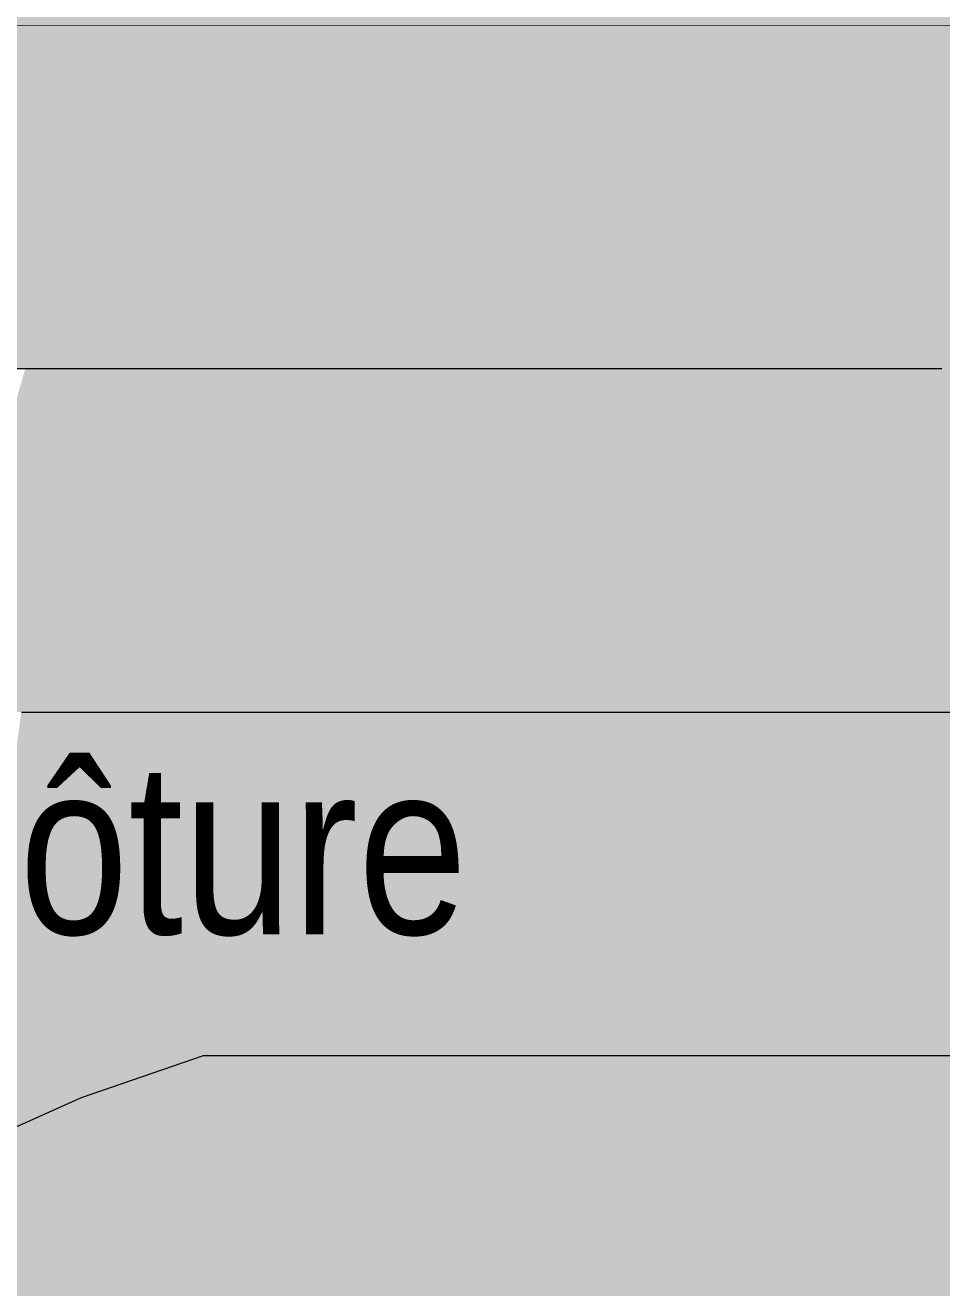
# Model space of a CAD drawing. Header units: centimetres. Extents: x -4381 to 5639, y -3920 to 4826.
# Drawn here: x 164.028 to 165.363, y 7.218 to 9.056 of the extents above; entities that cross this region are included whole.
import ezdxf
from ezdxf.xclip import XClip

# ---------------------------------------------------------------- set-up
doc = ezdxf.new("R2010")
doc.units = ezdxf.units.CM
doc.header["$MEASUREMENT"] = 0
doc.header["$XCLIPFRAME"] = 0
doc.set_wipeout_variables(frame=1)
doc.linetypes.add('Wipeout_Contour', pattern=[100, 0, -100])
for name, color, linetype in [('0- SITE', 7, 'Continuous'), ('Drawing & Figure', 7, 'Continuous'), ('Mur de clôture', 7, 'Continuous'), ('Structural - Bearing', 7, 'Continuous')]:
    doc.layers.add(name, color=color, linetype=linetype)
for name, color, linetype, lineweight in [('0- SITE_Pen_No__1', 7, 'Continuous', 5), ('04-Textes  50 .text_Pen_No__7', 7, 'Continuous', 5), ('0_Pen_No__2', 8, 'Continuous', 5)]:
    doc.layers.add(name, color=color, linetype=linetype, lineweight=lineweight)
for name, color, linetype, lineweight, true_color in [('0- SITE_Pen_No__178', 7, 'Continuous', 5, 0xbda888), ('0- SITE_Pen_No__184', 7, 'Continuous', 5, 0xc5d295), ('Mur de clôture_Pen_No__178', 7, 'Continuous', 5, 0xbda888), ('Structural - Bearing_Pen_No__178', 7, 'Continuous', 5, 0xbda888)]:
    doc.layers.add(name, color=color, linetype=linetype, lineweight=lineweight, true_color=true_color)
doc.styles.add('GENERATED_STYLE_2', font='')
doc.styles.get('GENERATED_STYLE_2').set_extended_font_data('Arial Narrow Occidental')

# ---------------------------------------------------------------- blocks, each defined once
blk = doc.blocks.new('Drawing_15_15', base_point=(-267.6734, 10.6179))
at = {"color": 254, "linetype": 'Wipeout_Contour', "lineweight": 0, "ltscale": 492.932708}
blk.add_wipeout([(164.3839, 9.0562), (163.7703, 8.5562), (164.0279, 8.5562)], dxfattribs=at).dxf.layer = '0- SITE'
at = {"color": 254, "linetype": 'Wipeout_Contour', "lineweight": 0, "ltscale": 495.557171}
blk.add_wipeout([(165.1034, 9.0562), (164.7675, 8.5562), (164.893, 8.5562)], dxfattribs=at).dxf.layer = '0- SITE'
at = {"color": 254, "linetype": 'Wipeout_Contour', "lineweight": 0, "ltscale": 492.790009}
blk.add_wipeout([(164.3004, 8.0562), (164.1099, 7.4951), (164.2877, 7.5562)], dxfattribs=at).dxf.layer = '0- SITE'
at = {"color": 254, "linetype": 'Wipeout_Contour', "lineweight": 0, "ltscale": 494.772169}
blk.add_wipeout([(164.7234, 8.0562), (164.6447, 7.5562), (164.8235, 7.5562)], dxfattribs=at).dxf.layer = '0- SITE'
at = {"color": 254, "linetype": 'Wipeout_Contour', "lineweight": 0, "ltscale": 495.862386}
blk.add_wipeout([(165.1108, 7.2179), (165.3279, 7.2179), (165.2924, 7.5562)], dxfattribs=at).dxf.layer = '0- SITE'
at = {"layer": '0- SITE_Pen_No__178', "linetype": 'Continuous', "ltscale": 10}
for points in [[(164.3839, 9.0562), (163.7703, 8.5562), (164.0279, 8.5562)], [(165.1034, 9.0562), (164.7675, 8.5562), (164.893, 8.5562)], [(164.3004, 8.0562), (164.1099, 7.4951), (164.2877, 7.5562)]]:
    blk.add_hatch(color=256, dxfattribs=at).paths.add_polyline_path(points)
at = {"layer": '0- SITE_Pen_No__184', "linetype": 'Continuous', "ltscale": 10}
for points in [[(164.7234, 8.0562), (164.6447, 7.5562), (164.8235, 7.5562)], [(165.1108, 7.2179), (165.3279, 7.2179), (165.2924, 7.5562)]]:
    blk.add_hatch(color=256, dxfattribs=at).paths.add_polyline_path(points)
at = {"color": 254, "linetype": 'Wipeout_Contour', "lineweight": 0, "ltscale": 496.01183}
blk.add_wipeout([(165.1034, 9.0562), (165.034, 8.5562), (165.1809, 8.5562)], dxfattribs=at).dxf.layer = '0- SITE'
at = {"color": 254, "linetype": 'Wipeout_Contour', "lineweight": 0, "ltscale": 493.043222}
blk.add_wipeout([(164.1355, 7.2179), (164.3522, 7.2179), (164.2877, 7.5562)], dxfattribs=at).dxf.layer = '0- SITE'
at = {"color": 254, "linetype": 'Wipeout_Contour', "lineweight": 0, "ltscale": 495.118728}
blk.add_wipeout([(164.7422, 7.2179), (164.9592, 7.2179), (164.8235, 7.5562)], dxfattribs=at).dxf.layer = '0- SITE'
at = {"layer": '0- SITE_Pen_No__178', "linetype": 'Continuous', "ltscale": 10}
for points in [[(165.1034, 9.0562), (165.034, 8.5562), (165.1809, 8.5562)], [(164.1355, 7.2179), (164.3522, 7.2179), (164.2877, 7.5562)], [(164.7422, 7.2179), (164.9592, 7.2179), (164.8235, 7.5562)]]:
    blk.add_hatch(color=256, dxfattribs=at).paths.add_polyline_path(points)
at = {"color": 254, "linetype": 'Wipeout_Contour', "lineweight": 0, "ltscale": 496.513374}
blk.add_wipeout([(165.1034, 9.0562), (165.1809, 8.5562), (165.3627, 8.5562)], dxfattribs=at).dxf.layer = '0- SITE'
at = {"color": 254, "linetype": 'Wipeout_Contour', "lineweight": 0, "ltscale": 492.447136}
blk.add_wipeout([(164.1609, 8.0562), (163.9327, 7.4154), (164.1099, 7.4951)], dxfattribs=at).dxf.layer = '0- SITE'
at = {"color": 254, "linetype": 'Wipeout_Contour', "lineweight": 0, "ltscale": 493.35887}
blk.add_wipeout([(164.4407, 8.0562), (164.2877, 7.5562), (164.466, 7.5562)], dxfattribs=at).dxf.layer = '0- SITE'
at = {"color": 254, "linetype": 'Wipeout_Contour', "lineweight": 0, "ltscale": 494.888562}
blk.add_wipeout([(165.0085, 8.0562), (164.8235, 7.5562), (165.0023, 7.5562)], dxfattribs=at).dxf.layer = '0- SITE'
at = {"layer": '0- SITE_Pen_No__178', "linetype": 'Continuous', "ltscale": 10}
for points in [[(165.1034, 9.0562), (165.1809, 8.5562), (165.3627, 8.5562)], [(164.1609, 8.0562), (163.9327, 7.4154), (164.1099, 7.4951)]]:
    blk.add_hatch(color=256, dxfattribs=at).paths.add_polyline_path(points)
at = {"layer": '0- SITE_Pen_No__184', "linetype": 'Continuous', "ltscale": 10}
for points in [[(164.4407, 8.0562), (164.2877, 7.5562), (164.466, 7.5562)], [(165.0085, 8.0562), (164.8235, 7.5562), (165.0023, 7.5562)]]:
    blk.add_hatch(color=256, dxfattribs=at).paths.add_polyline_path(points)
at = {"color": 254, "linetype": 'Wipeout_Contour', "lineweight": 0, "ltscale": 492.956234}
blk.add_wipeout([(164.2924, 8.5562), (163.8847, 8.0562), (164.0223, 8.0562)], dxfattribs=at).dxf.layer = '0- SITE'
at = {"color": 254, "linetype": 'Wipeout_Contour', "lineweight": 0, "ltscale": 494.066451}
blk.add_wipeout([(164.5817, 8.0562), (164.466, 7.5562), (164.6447, 7.5562)], dxfattribs=at).dxf.layer = '0- SITE'
at = {"color": 254, "linetype": 'Wipeout_Contour', "lineweight": 0, "ltscale": 656.536604}
blk.add_wipeout([(164.1099, 7.4951), (163.9327, 7.4154), (164.0043, 7.2179), (164.0802, 7.2179)], dxfattribs=at).dxf.layer = '0- SITE'
at = {"layer": '0- SITE_Pen_No__178', "linetype": 'Continuous', "ltscale": 10}
for points in [[(164.2924, 8.5562), (163.8847, 8.0562), (164.0223, 8.0562)], [(164.1099, 7.4951), (163.9327, 7.4154), (164.0043, 7.2179), (164.0802, 7.2179)]]:
    blk.add_hatch(color=256, dxfattribs=at).paths.add_polyline_path(points)
at = {"layer": '0- SITE_Pen_No__184', "linetype": 'Continuous', "ltscale": 10}
blk.add_hatch(color=256, dxfattribs=at).paths.add_polyline_path([(164.5817, 8.0562), (164.466, 7.5562), (164.6447, 7.5562)])
at = {"color": 254, "linetype": 'Wipeout_Contour', "lineweight": 0, "ltscale": 492.905643}
blk.add_wipeout([(164.2924, 8.5562), (164.1609, 8.0562), (164.3004, 8.0562)], dxfattribs=at).dxf.layer = '0- SITE'
at = {"color": 254, "linetype": 'Wipeout_Contour', "lineweight": 0, "ltscale": 657.859319}
blk.add_wipeout([(164.0802, 7.2179), (164.1355, 7.2179), (164.2877, 7.5562), (164.1099, 7.4951)], dxfattribs=at).dxf.layer = '0- SITE'
at = {"color": 254, "linetype": 'Wipeout_Contour', "lineweight": 0, "ltscale": 493.845056}
blk.add_wipeout([(164.4098, 7.2179), (164.5182, 7.2179), (164.466, 7.5562)], dxfattribs=at).dxf.layer = '0- SITE'
at = {"color": 254, "linetype": 'Wipeout_Contour', "lineweight": 0, "ltscale": 494.240738}
blk.add_wipeout([(164.576, 7.2179), (164.6844, 7.2179), (164.6447, 7.5562)], dxfattribs=at).dxf.layer = '0- SITE'
at = {"layer": '0- SITE_Pen_No__178', "linetype": 'Continuous', "ltscale": 10}
for points in [[(164.2924, 8.5562), (164.1609, 8.0562), (164.3004, 8.0562)], [(164.0802, 7.2179), (164.1355, 7.2179), (164.2877, 7.5562), (164.1099, 7.4951)], [(164.4098, 7.2179), (164.5182, 7.2179), (164.466, 7.5562)], [(164.576, 7.2179), (164.6844, 7.2179), (164.6447, 7.5562)]]:
    blk.add_hatch(color=256, dxfattribs=at).paths.add_polyline_path(points)
at = {"color": 254, "linetype": 'Wipeout_Contour', "lineweight": 0, "ltscale": 492.811032}
blk.add_wipeout([(163.9327, 7.4154), (164.1609, 8.0562), (164.0223, 8.0562)], dxfattribs=at).dxf.layer = '0- SITE'
at = {"color": 254, "linetype": 'Wipeout_Contour', "lineweight": 0, "ltscale": 658.136198}
blk.add_wipeout([(164.466, 7.5562), (164.2877, 7.5562), (164.3522, 7.2179), (164.4098, 7.2179)], dxfattribs=at).dxf.layer = '0- SITE'
at = {"layer": '0- SITE_Pen_No__178', "linetype": 'Continuous', "ltscale": 10}
for points in [[(163.9327, 7.4154), (164.1609, 8.0562), (164.0223, 8.0562)], [(164.466, 7.5562), (164.2877, 7.5562), (164.3522, 7.2179), (164.4098, 7.2179)]]:
    blk.add_hatch(color=256, dxfattribs=at).paths.add_polyline_path(points)
at = {"color": 254, "linetype": 'Wipeout_Contour', "lineweight": 0, "ltscale": 493.394105}
blk.add_wipeout([(164.1099, 7.4951), (164.3004, 8.0562), (164.1609, 8.0562)], dxfattribs=at).dxf.layer = '0- SITE'
at = {"color": 254, "linetype": 'Wipeout_Contour', "lineweight": 0, "ltscale": 658.963264}
blk.add_wipeout([(164.6447, 7.5562), (164.466, 7.5562), (164.5182, 7.2179), (164.576, 7.2179)], dxfattribs=at).dxf.layer = '0- SITE'
at = {"layer": '0- SITE_Pen_No__178', "linetype": 'Continuous', "ltscale": 10}
for points in [[(164.1099, 7.4951), (164.3004, 8.0562), (164.1609, 8.0562)], [(164.6447, 7.5562), (164.466, 7.5562), (164.5182, 7.2179), (164.576, 7.2179)]]:
    blk.add_hatch(color=256, dxfattribs=at).paths.add_polyline_path(points)
at = {"layer": '0- SITE_Pen_No__1', "linetype": 'Continuous', "ltscale": 10}
blk.add_line((163.9327, 7.4154), (164.1099, 7.4951), dxfattribs=at)
at = {"color": 254, "linetype": 'Wipeout_Contour', "lineweight": 0, "ltscale": 494.038703}
blk.add_wipeout([(164.2877, 7.5562), (164.4407, 8.0562), (164.3004, 8.0562)], dxfattribs=at).dxf.layer = '0- SITE'
at = {"color": 254, "linetype": 'Wipeout_Contour', "lineweight": 0, "ltscale": 659.792129}
blk.add_wipeout([(164.8235, 7.5562), (164.6447, 7.5562), (164.6844, 7.2179), (164.7422, 7.2179)], dxfattribs=at).dxf.layer = '0- SITE'
at = {"layer": '0- SITE_Pen_No__178', "linetype": 'Continuous', "ltscale": 10}
blk.add_hatch(color=256, dxfattribs=at).paths.add_polyline_path([(164.2877, 7.5562), (164.4407, 8.0562), (164.3004, 8.0562)])
at = {"layer": '0- SITE_Pen_No__184', "linetype": 'Continuous', "ltscale": 10}
blk.add_hatch(color=256, dxfattribs=at).paths.add_polyline_path([(164.8235, 7.5562), (164.6447, 7.5562), (164.6844, 7.2179), (164.7422, 7.2179)])
at = {"layer": '0- SITE_Pen_No__1', "linetype": 'Continuous', "ltscale": 10}
blk.add_line((164.1099, 7.4951), (164.2877, 7.5562), dxfattribs=at)
at = {"color": 254, "linetype": 'Wipeout_Contour', "lineweight": 0, "ltscale": 494.401587}
blk.add_wipeout([(164.466, 7.5562), (164.5817, 8.0562), (164.4407, 8.0562)], dxfattribs=at).dxf.layer = '0- SITE'
at = {"color": 254, "linetype": 'Wipeout_Contour', "lineweight": 0, "ltscale": 659.842086}
blk.add_wipeout([(165.0023, 7.5562), (164.8235, 7.5562), (164.9592, 7.2179), (165.0171, 7.2179)], dxfattribs=at).dxf.layer = '0- SITE'
at = {"layer": '0- SITE_Pen_No__178', "linetype": 'Continuous', "ltscale": 10}
blk.add_hatch(color=256, dxfattribs=at).paths.add_polyline_path([(164.466, 7.5562), (164.5817, 8.0562), (164.4407, 8.0562)])
at = {"layer": '0- SITE_Pen_No__184', "linetype": 'Continuous', "ltscale": 10}
blk.add_hatch(color=256, dxfattribs=at).paths.add_polyline_path([(165.0023, 7.5562), (164.8235, 7.5562), (164.9592, 7.2179), (165.0171, 7.2179)])
at = {"layer": '0- SITE_Pen_No__1', "linetype": 'Continuous', "ltscale": 10}
blk.add_line((164.2877, 7.5562), (164.466, 7.5562), dxfattribs=at)
at = {"color": 254, "linetype": 'Wipeout_Contour', "lineweight": 0, "ltscale": 494.293832}
blk.add_wipeout([(164.3004, 8.0562), (164.5623, 8.5562), (164.2924, 8.5562)], dxfattribs=at).dxf.layer = '0- SITE'
at = {"color": 254, "linetype": 'Wipeout_Contour', "lineweight": 0, "ltscale": 494.597931}
blk.add_wipeout([(164.6447, 7.5562), (164.7234, 8.0562), (164.5817, 8.0562)], dxfattribs=at).dxf.layer = '0- SITE'
at = {"color": 254, "linetype": 'Wipeout_Contour', "lineweight": 0, "ltscale": 661.660973}
blk.add_wipeout([(165.2924, 7.5562), (165.0023, 7.5562), (165.0171, 7.2179), (165.1108, 7.2179)], dxfattribs=at).dxf.layer = '0- SITE'
at = {"layer": '0- SITE_Pen_No__178', "linetype": 'Continuous', "ltscale": 10}
for points in [[(164.3004, 8.0562), (164.5623, 8.5562), (164.2924, 8.5562)], [(164.6447, 7.5562), (164.7234, 8.0562), (164.5817, 8.0562)]]:
    blk.add_hatch(color=256, dxfattribs=at).paths.add_polyline_path(points)
at = {"layer": '0- SITE_Pen_No__184', "linetype": 'Continuous', "ltscale": 10}
blk.add_hatch(color=256, dxfattribs=at).paths.add_polyline_path([(165.2924, 7.5562), (165.0023, 7.5562), (165.0171, 7.2179), (165.1108, 7.2179)])
at = {"layer": '0- SITE_Pen_No__1', "linetype": 'Continuous', "ltscale": 10}
blk.add_line((164.466, 7.5562), (164.6447, 7.5562), dxfattribs=at)
at = {"layer": '04-Textes  50 .text_Pen_No__7', "linetype": 'Continuous', "insert": (162.8414, 7.7534), "char_height": 0.25, "width": 2.276859, "attachment_point": 4, "line_spacing_factor": 0.491917, "style": 'GENERATED_STYLE_2'}
blk.add_mtext('\\A1;{\\fArial Narrow Occidental|b0|i0|c0|p34;Mur de clôture\\P\\fArial Narrow Occidental|b0|i0|c0|p34;enduit}', dxfattribs=at)
at = {"color": 254, "linetype": 'Wipeout_Contour', "lineweight": 0, "ltscale": 493.056728}
blk.add_wipeout([(164.2924, 8.5562), (164.0223, 8.0562), (164.1609, 8.0562)], dxfattribs=at).dxf.layer = '0- SITE'
at = {"color": 254, "linetype": 'Wipeout_Contour', "lineweight": 0, "ltscale": 494.801242}
blk.add_wipeout([(164.8235, 7.5562), (164.8657, 8.0562), (164.7234, 8.0562)], dxfattribs=at).dxf.layer = '0- SITE'
at = {"color": 254, "linetype": 'Wipeout_Contour', "lineweight": 0, "ltscale": 662.718697}
blk.add_wipeout([(165.2924, 7.5562), (165.3279, 7.2179), (165.4217, 7.2179), (165.5826, 7.5562)], dxfattribs=at).dxf.layer = '0- SITE'
at = {"layer": '0- SITE_Pen_No__178', "linetype": 'Continuous', "ltscale": 10}
for points in [[(164.2924, 8.5562), (164.0223, 8.0562), (164.1609, 8.0562)], [(164.8235, 7.5562), (164.8657, 8.0562), (164.7234, 8.0562)]]:
    blk.add_hatch(color=256, dxfattribs=at).paths.add_polyline_path(points)
at = {"layer": '0- SITE_Pen_No__184', "linetype": 'Continuous', "ltscale": 10}
blk.add_hatch(color=256, dxfattribs=at).paths.add_polyline_path([(165.2924, 7.5562), (165.3279, 7.2179), (165.4217, 7.2179), (165.5826, 7.5562)])
at = {"color": 254, "linetype": 'Wipeout_Contour', "lineweight": 0, "ltscale": 493.861111}
blk.add_wipeout([(164.5623, 8.5562), (164.3004, 8.0562), (164.4407, 8.0562)], dxfattribs=at).dxf.layer = '0- SITE'
at = {"color": 254, "linetype": 'Wipeout_Contour', "lineweight": 0, "ltscale": 495.951155}
blk.add_wipeout([(165.1517, 8.0562), (165.0023, 7.5562), (165.2924, 7.5562)], dxfattribs=at).dxf.layer = '0- SITE'
at = {"color": 254, "linetype": 'Wipeout_Contour', "lineweight": 0, "ltscale": 827.532646}
blk.add_wipeout([(163.684, 7.2179), (163.684, 5.1062), (166.684, 5.1062), (166.684, 6.5286), (166.684, 7.2179)], dxfattribs=at).dxf.layer = 'Mur de clôture'
at = {"layer": '0- SITE_Pen_No__178', "linetype": 'Continuous', "ltscale": 10}
for points in [[(164.5623, 8.5562), (164.3004, 8.0562), (164.4407, 8.0562)], [(165.1517, 8.0562), (165.0023, 7.5562), (165.2924, 7.5562)]]:
    blk.add_hatch(color=256, dxfattribs=at).paths.add_polyline_path(points)
at = {"layer": 'Mur de clôture_Pen_No__178', "linetype": 'Continuous', "ltscale": 10}
blk.add_hatch(color=256, dxfattribs=at).paths.add_polyline_path([(163.684, 7.2179), (163.684, 5.1062), (166.684, 5.1062), (166.684, 6.5286), (166.684, 7.2179)])
at = {"color": 254, "linetype": 'Wipeout_Contour', "lineweight": 0, "ltscale": 493.023858}
blk.add_wipeout([(163.8847, 8.0562), (164.2924, 8.5562), (164.0279, 8.5562)], dxfattribs=at).dxf.layer = '0- SITE'
at = {"color": 254, "linetype": 'Wipeout_Contour', "lineweight": 0, "ltscale": 493.815688}
blk.add_wipeout([(164.5623, 8.5562), (164.4407, 8.0562), (164.5817, 8.0562)], dxfattribs=at).dxf.layer = '0- SITE'
at = {"color": 254, "linetype": 'Wipeout_Contour', "lineweight": 0, "ltscale": 495.560734}
blk.add_wipeout([(164.8235, 7.5562), (165.0085, 8.0562), (164.8657, 8.0562)], dxfattribs=at).dxf.layer = '0- SITE'
at = {"color": 254, "linetype": 'Wipeout_Contour', "lineweight": 0, "ltscale": 496.827232}
blk.add_wipeout([(165.4391, 8.0562), (165.2924, 7.5562), (165.5826, 7.5562)], dxfattribs=at).dxf.layer = '0- SITE'
at = {"layer": '0- SITE_Pen_No__178', "linetype": 'Continuous', "ltscale": 10}
for points in [[(163.8847, 8.0562), (164.2924, 8.5562), (164.0279, 8.5562)], [(164.5623, 8.5562), (164.4407, 8.0562), (164.5817, 8.0562)], [(164.8235, 7.5562), (165.0085, 8.0562), (164.8657, 8.0562)], [(165.4391, 8.0562), (165.2924, 7.5562), (165.5826, 7.5562)]]:
    blk.add_hatch(color=256, dxfattribs=at).paths.add_polyline_path(points)
at = {"layer": '0- SITE_Pen_No__1', "linetype": 'Continuous', "ltscale": 10}
for p, q in [((164.0223, 8.0562), (164.1609, 8.0562)), ((164.1609, 8.0562), (164.3004, 8.0562)), ((164.3004, 8.0562), (164.4407, 8.0562)), ((164.6447, 7.5562), (164.8235, 7.5562))]:
    blk.add_line(p, q, dxfattribs=at)
at = {"color": 254, "linetype": 'Wipeout_Contour', "lineweight": 0, "ltscale": 493.131354}
blk.add_wipeout([(164.3839, 9.0562), (164.0279, 8.5562), (164.2924, 8.5562)], dxfattribs=at).dxf.layer = '0- SITE'
at = {"color": 254, "linetype": 'Wipeout_Contour', "lineweight": 0, "ltscale": 494.402598}
blk.add_wipeout([(164.7675, 8.5562), (164.5817, 8.0562), (164.7234, 8.0562)], dxfattribs=at).dxf.layer = '0- SITE'
at = {"color": 254, "linetype": 'Wipeout_Contour', "lineweight": 0, "ltscale": 496.211569}
blk.add_wipeout([(165.0023, 7.5562), (165.1517, 8.0562), (165.0085, 8.0562)], dxfattribs=at).dxf.layer = '0- SITE'
at = {"layer": '0- SITE_Pen_No__178', "linetype": 'Continuous', "ltscale": 10}
for points in [[(164.3839, 9.0562), (164.0279, 8.5562), (164.2924, 8.5562)], [(164.7675, 8.5562), (164.5817, 8.0562), (164.7234, 8.0562)], [(165.0023, 7.5562), (165.1517, 8.0562), (165.0085, 8.0562)]]:
    blk.add_hatch(color=256, dxfattribs=at).paths.add_polyline_path(points)
at = {"layer": '0- SITE_Pen_No__1', "linetype": 'Continuous', "ltscale": 10}
blk.add_line((164.8235, 7.5562), (165.0023, 7.5562), dxfattribs=at)
at = {"color": 254, "linetype": 'Wipeout_Contour', "lineweight": 0, "ltscale": 494.735205}
blk.add_wipeout([(164.893, 8.5562), (164.7234, 8.0562), (164.8657, 8.0562)], dxfattribs=at).dxf.layer = '0- SITE'
at = {"color": 254, "linetype": 'Wipeout_Contour', "lineweight": 0, "ltscale": 495.849978}
blk.add_wipeout([(165.2924, 7.5562), (165.2953, 8.0562), (165.1517, 8.0562)], dxfattribs=at).dxf.layer = '0- SITE'
at = {"layer": '0- SITE_Pen_No__178', "linetype": 'Continuous', "ltscale": 10}
for points in [[(164.893, 8.5562), (164.7234, 8.0562), (164.8657, 8.0562)], [(165.2924, 7.5562), (165.2953, 8.0562), (165.1517, 8.0562)]]:
    blk.add_hatch(color=256, dxfattribs=at).paths.add_polyline_path(points)
at = {"color": 254, "linetype": 'Wipeout_Contour', "lineweight": 0, "ltscale": 494.356467}
blk.add_wipeout([(164.784, 9.0562), (164.5623, 8.5562), (164.7675, 8.5562)], dxfattribs=at).dxf.layer = '0- SITE'
at = {"color": 254, "linetype": 'Wipeout_Contour', "lineweight": 0, "ltscale": 495.151565}
blk.add_wipeout([(165.034, 8.5562), (164.8657, 8.0562), (165.0085, 8.0562)], dxfattribs=at).dxf.layer = '0- SITE'
at = {"color": 254, "linetype": 'Wipeout_Contour', "lineweight": 0, "ltscale": 497.096598}
blk.add_wipeout([(165.2924, 7.5562), (165.4391, 8.0562), (165.2953, 8.0562)], dxfattribs=at).dxf.layer = '0- SITE'
at = {"layer": '0- SITE_Pen_No__178', "linetype": 'Continuous', "ltscale": 10}
for points in [[(164.784, 9.0562), (164.5623, 8.5562), (164.7675, 8.5562)], [(165.034, 8.5562), (164.8657, 8.0562), (165.0085, 8.0562)], [(165.2924, 7.5562), (165.4391, 8.0562), (165.2953, 8.0562)]]:
    blk.add_hatch(color=256, dxfattribs=at).paths.add_polyline_path(points)
at = {"layer": '0- SITE_Pen_No__1', "linetype": 'Continuous', "ltscale": 10}
for p, q in [((165.0023, 7.5562), (165.2924, 7.5562)), ((165.2924, 7.5562), (165.5826, 7.5562))]:
    blk.add_line(p, q, dxfattribs=at)
at = {"color": 254, "linetype": 'Wipeout_Contour', "lineweight": 0, "ltscale": 494.984438}
blk.add_wipeout([(164.5817, 8.0562), (164.7675, 8.5562), (164.5623, 8.5562)], dxfattribs=at).dxf.layer = '0- SITE'
at = {"color": 254, "linetype": 'Wipeout_Contour', "lineweight": 0, "ltscale": 495.601551}
blk.add_wipeout([(165.1809, 8.5562), (165.0085, 8.0562), (165.1517, 8.0562)], dxfattribs=at).dxf.layer = '0- SITE'
at = {"layer": '0- SITE_Pen_No__178', "linetype": 'Continuous', "ltscale": 10}
blk.add_hatch(color=256, dxfattribs=at).paths.add_polyline_path([(164.5817, 8.0562), (164.7675, 8.5562), (164.5623, 8.5562)])
at = {"layer": '0- SITE_Pen_No__184', "linetype": 'Continuous', "ltscale": 10}
blk.add_hatch(color=256, dxfattribs=at).paths.add_polyline_path([(165.1809, 8.5562), (165.0085, 8.0562), (165.1517, 8.0562)])
at = {"layer": '0- SITE_Pen_No__1', "linetype": 'Continuous', "ltscale": 10}
blk.add_line((164.4407, 8.0562), (164.5817, 8.0562), dxfattribs=at)
at = {"color": 254, "linetype": 'Wipeout_Contour', "lineweight": 0, "ltscale": 495.291017}
blk.add_wipeout([(164.7234, 8.0562), (164.893, 8.5562), (164.7675, 8.5562)], dxfattribs=at).dxf.layer = '0- SITE'
at = {"color": 254, "linetype": 'Wipeout_Contour', "lineweight": 0, "ltscale": 496.219588}
blk.add_wipeout([(165.3627, 8.5562), (165.1517, 8.0562), (165.2953, 8.0562)], dxfattribs=at).dxf.layer = '0- SITE'
at = {"layer": '0- SITE_Pen_No__178', "linetype": 'Continuous', "ltscale": 10}
blk.add_hatch(color=256, dxfattribs=at).paths.add_polyline_path([(164.7234, 8.0562), (164.893, 8.5562), (164.7675, 8.5562)])
at = {"layer": '0- SITE_Pen_No__184', "linetype": 'Continuous', "ltscale": 10}
blk.add_hatch(color=256, dxfattribs=at).paths.add_polyline_path([(165.3627, 8.5562), (165.1517, 8.0562), (165.2953, 8.0562)])
at = {"layer": '0- SITE_Pen_No__1', "linetype": 'Continuous', "ltscale": 10}
blk.add_line((164.5817, 8.0562), (164.7234, 8.0562), dxfattribs=at)
at = {"color": 254, "linetype": 'Wipeout_Contour', "lineweight": 0, "ltscale": 494.258131}
blk.add_wipeout([(164.784, 9.0562), (164.2924, 8.5562), (164.5623, 8.5562)], dxfattribs=at).dxf.layer = '0- SITE'
at = {"color": 254, "linetype": 'Wipeout_Contour', "lineweight": 0, "ltscale": 495.796997}
blk.add_wipeout([(164.8657, 8.0562), (165.034, 8.5562), (164.893, 8.5562)], dxfattribs=at).dxf.layer = '0- SITE'
at = {"color": 254, "linetype": 'Wipeout_Contour', "lineweight": 0, "ltscale": 496.718131}
blk.add_wipeout([(165.3627, 8.5562), (165.2953, 8.0562), (165.4391, 8.0562)], dxfattribs=at).dxf.layer = '0- SITE'
at = {"layer": '0- SITE_Pen_No__178', "linetype": 'Continuous', "ltscale": 10}
for points in [[(164.784, 9.0562), (164.2924, 8.5562), (164.5623, 8.5562)], [(164.8657, 8.0562), (165.034, 8.5562), (164.893, 8.5562)]]:
    blk.add_hatch(color=256, dxfattribs=at).paths.add_polyline_path(points)
at = {"layer": '0- SITE_Pen_No__184', "linetype": 'Continuous', "ltscale": 10}
blk.add_hatch(color=256, dxfattribs=at).paths.add_polyline_path([(165.3627, 8.5562), (165.2953, 8.0562), (165.4391, 8.0562)])
at = {"layer": '0- SITE_Pen_No__1', "linetype": 'Continuous', "ltscale": 10}
blk.add_line((164.7234, 8.0562), (164.8657, 8.0562), dxfattribs=at)
at = {"color": 254, "linetype": 'Wipeout_Contour', "lineweight": 0, "ltscale": 493.062134}
blk.add_wipeout([(163.7703, 8.5562), (164.3839, 9.0562), (163.9498, 9.0562)], dxfattribs=at).dxf.layer = '0- SITE'
at = {"color": 254, "linetype": 'Wipeout_Contour', "lineweight": 0, "ltscale": 497.434688}
blk.add_wipeout([(165.7736, 9.0562), (165.3627, 8.5562), (165.5222, 8.5562)], dxfattribs=at).dxf.layer = '0- SITE'
at = {"color": 254, "linetype": 'Wipeout_Contour', "lineweight": 0, "ltscale": 496.241089}
blk.add_wipeout([(165.0085, 8.0562), (165.1809, 8.5562), (165.034, 8.5562)], dxfattribs=at).dxf.layer = '0- SITE'
at = {"layer": '0- SITE_Pen_No__178', "linetype": 'Continuous', "ltscale": 10}
for points in [[(163.7703, 8.5562), (164.3839, 9.0562), (163.9498, 9.0562)], [(165.7736, 9.0562), (165.3627, 8.5562), (165.5222, 8.5562)], [(165.0085, 8.0562), (165.1809, 8.5562), (165.034, 8.5562)]]:
    blk.add_hatch(color=256, dxfattribs=at).paths.add_polyline_path(points)
at = {"layer": '0- SITE_Pen_No__1', "linetype": 'Continuous', "ltscale": 10}
for p, q in [((163.7703, 8.5562), (164.0279, 8.5562)), ((164.8657, 8.0562), (165.0085, 8.0562))]:
    blk.add_line(p, q, dxfattribs=at)
at = {"color": 254, "linetype": 'Wipeout_Contour', "lineweight": 0, "ltscale": 494.522479}
blk.add_wipeout([(164.2924, 8.5562), (164.784, 9.0562), (164.3839, 9.0562)], dxfattribs=at).dxf.layer = '0- SITE'
at = {"color": 254, "linetype": 'Wipeout_Contour', "lineweight": 0, "ltscale": 495.526982}
blk.add_wipeout([(165.1034, 9.0562), (164.893, 8.5562), (165.034, 8.5562)], dxfattribs=at).dxf.layer = '0- SITE'
at = {"color": 254, "linetype": 'Wipeout_Contour', "lineweight": 0, "ltscale": 496.722018}
blk.add_wipeout([(165.1517, 8.0562), (165.3627, 8.5562), (165.1809, 8.5562)], dxfattribs=at).dxf.layer = '0- SITE'
at = {"layer": '0- SITE_Pen_No__178', "linetype": 'Continuous', "ltscale": 10}
for points in [[(164.2924, 8.5562), (164.784, 9.0562), (164.3839, 9.0562)], [(165.1034, 9.0562), (164.893, 8.5562), (165.034, 8.5562)]]:
    blk.add_hatch(color=256, dxfattribs=at).paths.add_polyline_path(points)
at = {"layer": '0- SITE_Pen_No__184', "linetype": 'Continuous', "ltscale": 10}
blk.add_hatch(color=256, dxfattribs=at).paths.add_polyline_path([(165.1517, 8.0562), (165.3627, 8.5562), (165.1809, 8.5562)])
at = {"layer": '0- SITE_Pen_No__1', "linetype": 'Continuous', "ltscale": 10}
for p, q in [((163.9498, 9.0562), (164.3839, 9.0562)), ((164.0279, 8.5562), (164.2924, 8.5562)), ((164.2924, 8.5562), (164.5623, 8.5562)), ((165.0085, 8.0562), (165.1517, 8.0562)), ((165.1517, 8.0562), (165.2953, 8.0562))]:
    blk.add_line(p, q, dxfattribs=at)
at = {"color": 254, "linetype": 'Wipeout_Contour', "lineweight": 0, "ltscale": 495.852183}
blk.add_wipeout([(164.7675, 8.5562), (165.1034, 9.0562), (164.784, 9.0562)], dxfattribs=at).dxf.layer = '0- SITE'
at = {"color": 254, "linetype": 'Wipeout_Contour', "lineweight": 0, "ltscale": 497.00935}
blk.add_wipeout([(165.4391, 8.0562), (165.5222, 8.5562), (165.3627, 8.5562)], dxfattribs=at).dxf.layer = '0- SITE'
at = {"layer": '0- SITE_Pen_No__178', "linetype": 'Continuous', "ltscale": 10}
blk.add_hatch(color=256, dxfattribs=at).paths.add_polyline_path([(164.7675, 8.5562), (165.1034, 9.0562), (164.784, 9.0562)])
at = {"layer": '0- SITE_Pen_No__184', "linetype": 'Continuous', "ltscale": 10}
blk.add_hatch(color=256, dxfattribs=at).paths.add_polyline_path([(165.4391, 8.0562), (165.5222, 8.5562), (165.3627, 8.5562)])
at = {"layer": '0- SITE_Pen_No__1', "linetype": 'Continuous', "ltscale": 10}
for p, q in [((164.3839, 9.0562), (164.784, 9.0562)), ((164.5623, 8.5562), (164.7675, 8.5562)), ((164.7675, 8.5562), (164.893, 8.5562)), ((164.893, 8.5562), (165.034, 8.5562)), ((165.2953, 8.0562), (165.4391, 8.0562))]:
    blk.add_line(p, q, dxfattribs=at)
at = {"color": 254, "linetype": 'Wipeout_Contour', "lineweight": 0, "ltscale": 497.09721}
blk.add_wipeout([(165.3627, 8.5562), (165.7736, 9.0562), (165.1034, 9.0562)], dxfattribs=at).dxf.layer = '0- SITE'
at = {"layer": '0- SITE_Pen_No__178', "linetype": 'Continuous', "ltscale": 10}
blk.add_hatch(color=256, dxfattribs=at).paths.add_polyline_path([(165.3627, 8.5562), (165.7736, 9.0562), (165.1034, 9.0562)])
at = {"layer": '0- SITE_Pen_No__1', "linetype": 'Continuous', "ltscale": 10}
for p, q in [((164.784, 9.0562), (165.1034, 9.0562)), ((165.1034, 9.0562), (165.7736, 9.0562)), ((165.034, 8.5562), (165.1809, 8.5562)), ((165.1809, 8.5562), (165.3627, 8.5562))]:
    blk.add_line(p, q, dxfattribs=at)
at = {"color": 254, "linetype": 'Wipeout_Contour', "lineweight": 0, "ltscale": 1983.035563}
blk.add_wipeout([(159.0853, 9.5179), (159.3853, 9.5179), (159.3853, 8.0562), (160.8549, 8.0562), (162.0871, 8.5562), (163.0371, 9.0562), (169.7946, 9.0562), (171.2353, 8.8526), (171.2353, 10.1144), (172.0353, 10.1144), (172.0353, 10.3179), (159.0853, 10.3179)], dxfattribs=at).dxf.layer = 'Structural - Bearing'
at = {"layer": '0_Pen_No__2', "linetype": 'Continuous', "ltscale": 10}
blk.add_hatch(color=256, dxfattribs=at).paths.add_polyline_path([(159.3853, 10.6179), (159.3853, 8.0562), (160.8549, 8.0562), (162.0452, 8.5392), (163.0439, 9.0562), (169.7946, 9.0562), (171.2353, 8.8526), (171.2353, 10.1144), (172.0353, 10.1144), (172.0353, 10.6179), (171.2353, 10.6179)])
at = {"layer": 'Structural - Bearing_Pen_No__178', "linetype": 'Continuous', "ltscale": 10}
blk.add_hatch(color=256, dxfattribs=at).paths.add_polyline_path([(159.0853, 9.5179), (159.3853, 9.5179), (159.3853, 8.0562), (160.8549, 8.0562), (162.0871, 8.5562), (163.0371, 9.0562), (169.7946, 9.0562), (171.2353, 8.8526), (171.2353, 10.1144), (172.0353, 10.1144), (172.0353, 10.3179), (159.0853, 10.3179)])

msp = doc.modelspace()

# ---------------------------------------------------------------- block references
at = {"layer": 'Drawing & Figure', "color": 151, "linetype": 'Continuous', "lineweight": 5, "ltscale": 10, "true_color": 0x80c2ff}
ref = msp.add_blockref('Drawing_15_15', (-267.67341, 10.61787), dxfattribs=at)
XClip(ref).set_block_clipping_path([(150.8554874385, 0.9963282177), (191.9907812231, 21.3358905514)])

doc.saveas('drawing.dxf')
